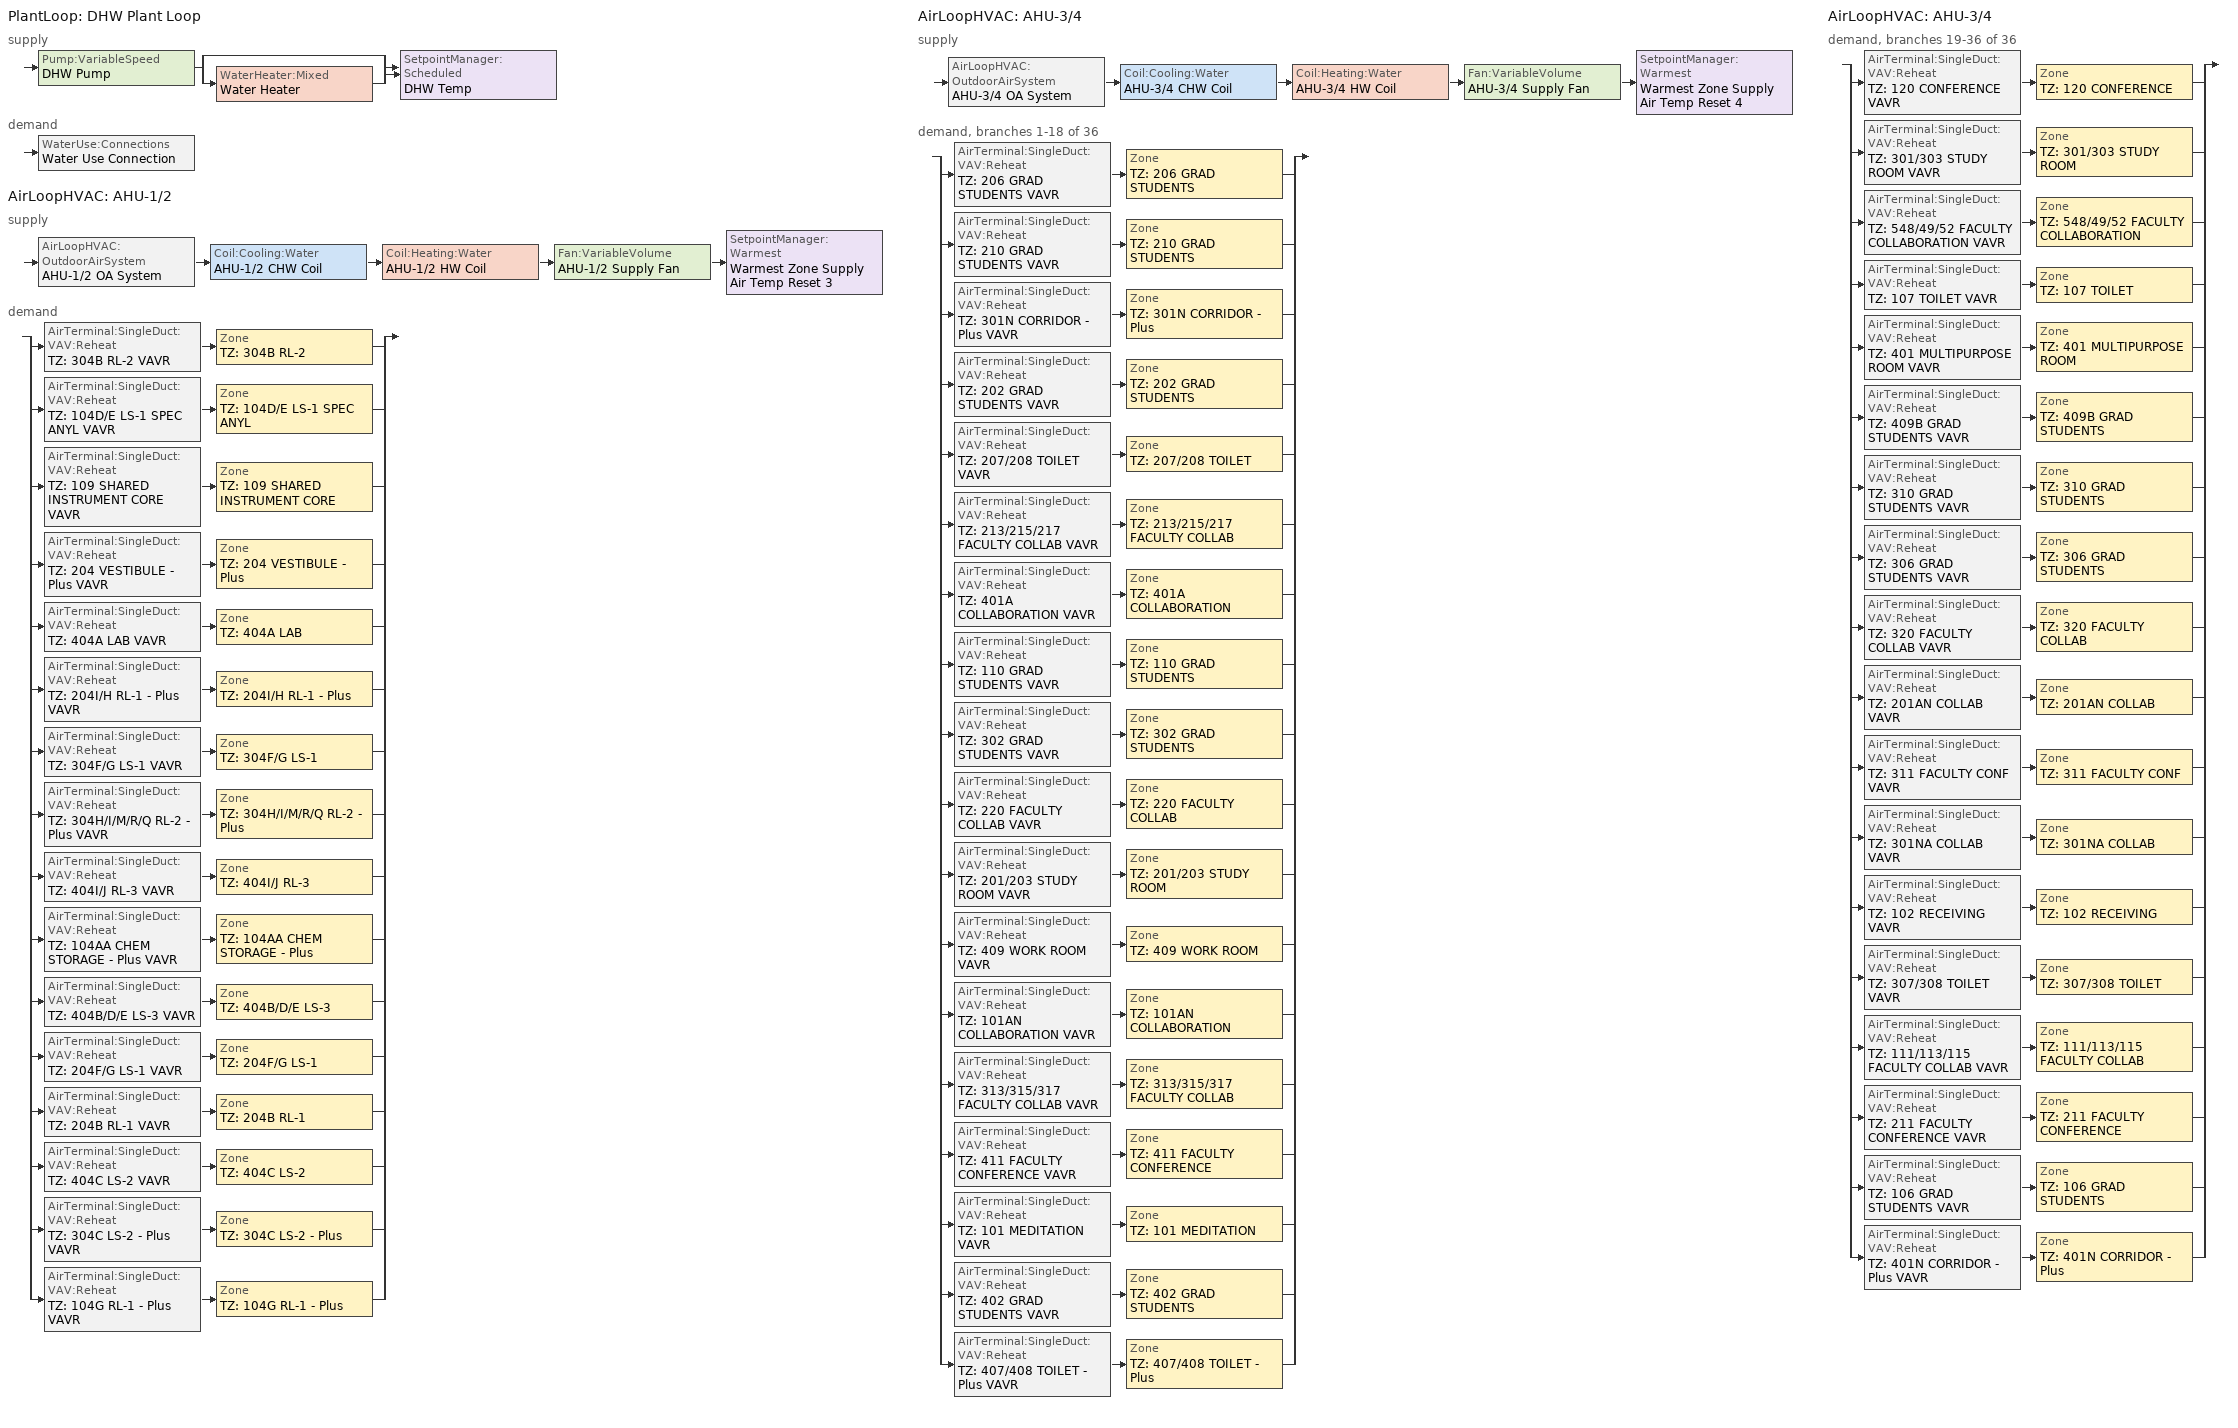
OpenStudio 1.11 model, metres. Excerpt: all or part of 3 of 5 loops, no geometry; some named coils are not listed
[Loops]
PlantLoop 'DHW Plant Loop'
 supply: Pump:VariableSpeed 'DHW Pump' > split
  | bypass
  | WaterHeater:Mixed 'Water Heater'
  join > SetpointManager:Scheduled 'DHW Temp'
 demand: WaterUse:Connections 'Water Use Connection'
AirLoopHVAC 'AHU-1/2'
 supply: AirLoopHVAC:OutdoorAirSystem 'AHU-1/2 OA System' > Coil:Cooling:Water 'AHU-1/2 CHW Coil' > Coil:Heating:Water 'AHU-1/2 HW Coil' > Fan:VariableVolume 'AHU-1/2 Supply Fan' > SetpointManager:Warmest 'Warmest Zone Supply Air Temp Reset 3'
 demand: split
  | AirTerminal:SingleDuct:VAV:Reheat 'TZ: 304B RL-2 VAVR' > Zone 'TZ: 304B RL-2'
  | AirTerminal:SingleDuct:VAV:Reheat 'TZ: 104D/E LS-1 SPEC ANYL VAVR' > Zone 'TZ: 104D/E LS-1 SPEC ANYL'
  | AirTerminal:SingleDuct:VAV:Reheat 'TZ: 109 SHARED INSTRUMENT CORE VAVR' > Zone 'TZ: 109 SHARED INSTRUMENT CORE'
  | AirTerminal:SingleDuct:VAV:Reheat 'TZ: 204 VESTIBULE - Plus VAVR' > Zone 'TZ: 204 VESTIBULE - Plus'
  | AirTerminal:SingleDuct:VAV:Reheat 'TZ: 404A LAB VAVR' > Zone 'TZ: 404A LAB'
  | AirTerminal:SingleDuct:VAV:Reheat 'TZ: 204I/H RL-1 - Plus VAVR' > Zone 'TZ: 204I/H RL-1 - Plus'
  | AirTerminal:SingleDuct:VAV:Reheat 'TZ: 304F/G LS-1 VAVR' > Zone 'TZ: 304F/G LS-1'
  | AirTerminal:SingleDuct:VAV:Reheat 'TZ: 304H/I/M/R/Q RL-2 - Plus VAVR' > Zone 'TZ: 304H/I/M/R/Q RL-2 - Plus'
  | AirTerminal:SingleDuct:VAV:Reheat 'TZ: 404I/J RL-3 VAVR' > Zone 'TZ: 404I/J RL-3'
  | AirTerminal:SingleDuct:VAV:Reheat 'TZ: 104AA CHEM STORAGE - Plus VAVR' > Zone 'TZ: 104AA CHEM STORAGE - Plus'
  | AirTerminal:SingleDuct:VAV:Reheat 'TZ: 404B/D/E LS-3 VAVR' > Zone 'TZ: 404B/D/E LS-3'
  | AirTerminal:SingleDuct:VAV:Reheat 'TZ: 204F/G LS-1 VAVR' > Zone 'TZ: 204F/G LS-1'
  | AirTerminal:SingleDuct:VAV:Reheat 'TZ: 204B RL-1 VAVR' > Zone 'TZ: 204B RL-1'
  | AirTerminal:SingleDuct:VAV:Reheat 'TZ: 404C LS-2 VAVR' > Zone 'TZ: 404C LS-2'
  | AirTerminal:SingleDuct:VAV:Reheat 'TZ: 304C LS-2 - Plus VAVR' > Zone 'TZ: 304C LS-2 - Plus'
  | AirTerminal:SingleDuct:VAV:Reheat 'TZ: 104G RL-1 - Plus VAVR' > Zone 'TZ: 104G RL-1 - Plus'
AirLoopHVAC 'AHU-3/4'
 supply: AirLoopHVAC:OutdoorAirSystem 'AHU-3/4 OA System' > Coil:Cooling:Water 'AHU-3/4 CHW Coil' > Coil:Heating:Water 'AHU-3/4 HW Coil' > Fan:VariableVolume 'AHU-3/4 Supply Fan' > SetpointManager:Warmest 'Warmest Zone Supply Air Temp Reset 4'
 demand, branches 1-18 of 36: split
  | AirTerminal:SingleDuct:VAV:Reheat 'TZ: 206 GRAD STUDENTS VAVR' > Zone 'TZ: 206 GRAD STUDENTS'
  | AirTerminal:SingleDuct:VAV:Reheat 'TZ: 210 GRAD STUDENTS VAVR' > Zone 'TZ: 210 GRAD STUDENTS'
  | AirTerminal:SingleDuct:VAV:Reheat 'TZ: 301N CORRIDOR - Plus VAVR' > Zone 'TZ: 301N CORRIDOR - Plus'
  | AirTerminal:SingleDuct:VAV:Reheat 'TZ: 202 GRAD STUDENTS VAVR' > Zone 'TZ: 202 GRAD STUDENTS'
  | AirTerminal:SingleDuct:VAV:Reheat 'TZ: 207/208 TOILET VAVR' > Zone 'TZ: 207/208 TOILET'
  | AirTerminal:SingleDuct:VAV:Reheat 'TZ: 213/215/217 FACULTY COLLAB VAVR' > Zone 'TZ: 213/215/217 FACULTY COLLAB'
  | AirTerminal:SingleDuct:VAV:Reheat 'TZ: 401A COLLABORATION VAVR' > Zone 'TZ: 401A COLLABORATION'
  | AirTerminal:SingleDuct:VAV:Reheat 'TZ: 110 GRAD STUDENTS VAVR' > Zone 'TZ: 110 GRAD STUDENTS'
  | AirTerminal:SingleDuct:VAV:Reheat 'TZ: 302 GRAD STUDENTS VAVR' > Zone 'TZ: 302 GRAD STUDENTS'
  | AirTerminal:SingleDuct:VAV:Reheat 'TZ: 220 FACULTY COLLAB VAVR' > Zone 'TZ: 220 FACULTY COLLAB'
  | AirTerminal:SingleDuct:VAV:Reheat 'TZ: 201/203 STUDY ROOM VAVR' > Zone 'TZ: 201/203 STUDY ROOM'
  | AirTerminal:SingleDuct:VAV:Reheat 'TZ: 409 WORK ROOM VAVR' > Zone 'TZ: 409 WORK ROOM'
  | AirTerminal:SingleDuct:VAV:Reheat 'TZ: 101AN COLLABORATION VAVR' > Zone 'TZ: 101AN COLLABORATION'
  | AirTerminal:SingleDuct:VAV:Reheat 'TZ: 313/315/317 FACULTY COLLAB VAVR' > Zone 'TZ: 313/315/317 FACULTY COLLAB'
  | AirTerminal:SingleDuct:VAV:Reheat 'TZ: 411 FACULTY CONFERENCE VAVR' > Zone 'TZ: 411 FACULTY CONFERENCE'
  | AirTerminal:SingleDuct:VAV:Reheat 'TZ: 101 MEDITATION VAVR' > Zone 'TZ: 101 MEDITATION'
  | AirTerminal:SingleDuct:VAV:Reheat 'TZ: 402 GRAD STUDENTS VAVR' > Zone 'TZ: 402 GRAD STUDENTS'
  | AirTerminal:SingleDuct:VAV:Reheat 'TZ: 407/408 TOILET - Plus VAVR' > Zone 'TZ: 407/408 TOILET - Plus'
AirLoopHVAC 'AHU-3/4'
 demand, branches 19-36 of 36: split
  | AirTerminal:SingleDuct:VAV:Reheat 'TZ: 120 CONFERENCE VAVR' > Zone 'TZ: 120 CONFERENCE'
  | AirTerminal:SingleDuct:VAV:Reheat 'TZ: 301/303 STUDY ROOM VAVR' > Zone 'TZ: 301/303 STUDY ROOM'
  | AirTerminal:SingleDuct:VAV:Reheat 'TZ: 548/49/52 FACULTY COLLABORATION VAVR' > Zone 'TZ: 548/49/52 FACULTY COLLABORATION'
  | AirTerminal:SingleDuct:VAV:Reheat 'TZ: 107 TOILET VAVR' > Zone 'TZ: 107 TOILET'
  | AirTerminal:SingleDuct:VAV:Reheat 'TZ: 401 MULTIPURPOSE ROOM VAVR' > Zone 'TZ: 401 MULTIPURPOSE ROOM'
  | AirTerminal:SingleDuct:VAV:Reheat 'TZ: 409B GRAD STUDENTS VAVR' > Zone 'TZ: 409B GRAD STUDENTS'
  | AirTerminal:SingleDuct:VAV:Reheat 'TZ: 310 GRAD STUDENTS VAVR' > Zone 'TZ: 310 GRAD STUDENTS'
  | AirTerminal:SingleDuct:VAV:Reheat 'TZ: 306 GRAD STUDENTS VAVR' > Zone 'TZ: 306 GRAD STUDENTS'
  | AirTerminal:SingleDuct:VAV:Reheat 'TZ: 320 FACULTY COLLAB VAVR' > Zone 'TZ: 320 FACULTY COLLAB'
  | AirTerminal:SingleDuct:VAV:Reheat 'TZ: 201AN COLLAB VAVR' > Zone 'TZ: 201AN COLLAB'
  | AirTerminal:SingleDuct:VAV:Reheat 'TZ: 311 FACULTY CONF VAVR' > Zone 'TZ: 311 FACULTY CONF'
  | AirTerminal:SingleDuct:VAV:Reheat 'TZ: 301NA COLLAB VAVR' > Zone 'TZ: 301NA COLLAB'
  | AirTerminal:SingleDuct:VAV:Reheat 'TZ: 102 RECEIVING VAVR' > Zone 'TZ: 102 RECEIVING'
  | AirTerminal:SingleDuct:VAV:Reheat 'TZ: 307/308 TOILET VAVR' > Zone 'TZ: 307/308 TOILET'
  | AirTerminal:SingleDuct:VAV:Reheat 'TZ: 111/113/115 FACULTY COLLAB VAVR' > Zone 'TZ: 111/113/115 FACULTY COLLAB'
  | AirTerminal:SingleDuct:VAV:Reheat 'TZ: 211 FACULTY CONFERENCE VAVR' > Zone 'TZ: 211 FACULTY CONFERENCE'
  | AirTerminal:SingleDuct:VAV:Reheat 'TZ: 106 GRAD STUDENTS VAVR' > Zone 'TZ: 106 GRAD STUDENTS'
  | AirTerminal:SingleDuct:VAV:Reheat 'TZ: 401N CORRIDOR - Plus VAVR' > Zone 'TZ: 401N CORRIDOR - Plus'
[Sizing:Zone] Zone Cooling Design Supply Air Temperature Input Method=SupplyAirTemperature; Zone Cooling Design Supply Air Temperature Difference {deltaC}=11.11; Zone Heating Design Supply Air Temperature Input Method=SupplyAirTemperature; Zone Heating Design Supply Air Temperature Difference {deltaC}=11.11; Zone Cooling Design Supply Air Humidity Ratio {kg-H2O/kg-air}=0.0085; Zone Heating Design Supply Air Humidity Ratio {kg-H2O/kg-air}=0.008; Heating Design Air Flow Method=DesignDay; Account for Dedicated Outdoor Air System=No; Dedicated Outdoor Air System Control Strategy=NeutralSupplyAir
Name | Zone Cooling Design Supply Air Temperature {C} | Zone Heating Design Supply Air Temperature {C} | Cooling Design Air Flow Method | Cooling Minimum Air Flow per Zone Floor Area {m3/s-m2} | Cooling Minimum Air Flow Fraction | Heating Maximum Air Flow Fraction | Dedicated Outdoor Air Low Setpoint Temperature for Design {C} | Dedicated Outdoor Air High Setpoint Temperature for Design {C}
TZ: 404C LS-2; TZ: 404I/J RL-3; TZ: 204 VESTIBULE - Plus; TZ: 204I/H RL-1 - Plus; TZ: 201/203 STUDY ROOM; TZ: 311 FACULTY CONF; TZ: 306 GRAD STUDENTS; TZ: 304C LS-2 - Plus; TZ: 101 MEDITATION; TZ: 202 GRAD STUDENTS; TZ: 401N CORRIDOR - Plus; TZ: 206 GRAD STUDENTS; TZ: 407/408 TOILET - Plus; TZ: 310 GRAD STUDENTS; TZ: 106 GRAD STUDENTS; TZ: 409B GRAD STUDENTS; TZ: 110 GRAD STUDENTS; TZ: 411 FACULTY CONFERENCE; TZ: 213/215/217 FACULTY COLLAB; TZ: 210 GRAD STUDENTS; TZ: 111/113/115 FACULTY COLLAB; TZ: 211 FACULTY CONFERENCE; TZ: 204B RL-1; TZ: 404A LAB; TZ: 313/315/317 FACULTY COLLAB; TZ: 304H/I/M/R/Q RL-2 - Plus; TZ: 107 TOILET; TZ: 548/49/52 FACULTY COLLABORATION; TZ: 307/308 TOILET; TZ: 301/303 STUDY ROOM; TZ: 304B RL-2; TZ: 401 MULTIPURPOSE ROOM; TZ: 301N CORRIDOR - Plus; TZ: 402 GRAD STUDENTS; TZ: 207/208 TOILET; TZ: 102 RECEIVING; TZ: 302 GRAD STUDENTS | 12.7778 | 29.4444 | DesignDayWithLimit | 0.002032 | 0 | 0.5 | Autosize | Autosize
TZ: 104G RL-1 - Plus; TZ: 104AA CHEM STORAGE - Plus | 12.7778 | 29.4444 | DesignDayWithLimit | 0.002032 | 0 | 1 | Autosize | Autosize
TZ: 220 FACULTY COLLAB; TZ: 409 WORK ROOM; TZ: 120 CONFERENCE; TZ: 320 FACULTY COLLAB; TZ: 404B/D/E LS-3; TZ: 401A COLLABORATION; TZ: 204F/G LS-1; TZ: 201AN COLLAB; TZ: 109 SHARED INSTRUMENT CORE; TZ: 104D/E LS-1 SPEC ANYL; TZ: 101AN COLLABORATION; TZ: 304F/G LS-1; TZ: 301NA COLLAB | 14 | 40 | DesignDay |  |  |  | autosize | autosize
[Zone equipment]
TZ: 404C LS-2: TZ: 404C LS-2 VAVR
TZ: 404I/J RL-3: TZ: 404I/J RL-3 VAVR
TZ: 204 VESTIBULE - Plus: TZ: 204 VESTIBULE - Plus VAVR
TZ: 204I/H RL-1 - Plus: TZ: 204I/H RL-1 - Plus VAVR, TZ: 204I/H RL-1 - Plus FCU
TZ: 104G RL-1 - Plus: TZ: 104G RL-1 - Plus VAVR
TZ: 201/203 STUDY ROOM: TZ: 201/203 STUDY ROOM VAVR, TZ: 201/203 STUDY ROOM HW Baseboard
TZ: 311 FACULTY CONF: TZ: 311 FACULTY CONF VAVR, TZ: 311 FACULTY CONF HW Baseboard
TZ: 306 GRAD STUDENTS: TZ: 306 GRAD STUDENTS VAVR
TZ: 304C LS-2 - Plus: TZ: 304C LS-2 - Plus VAVR
TZ: 101 MEDITATION: TZ: 101 MEDITATION VAVR
TZ: 202 GRAD STUDENTS: TZ: 202 GRAD STUDENTS VAVR
TZ: 401N CORRIDOR - Plus: TZ: 401N CORRIDOR - Plus VAVR, TZ: 401N CORRIDOR - Plus HW Baseboard
TZ: 206 GRAD STUDENTS: TZ: 206 GRAD STUDENTS VAVR
TZ: 407/408 TOILET - Plus: TZ: 407/408 TOILET - Plus VAVR
TZ: 310 GRAD STUDENTS: TZ: 310 GRAD STUDENTS VAVR
TZ: 106 GRAD STUDENTS: TZ: 106 GRAD STUDENTS VAVR
TZ: 409B GRAD STUDENTS: TZ: 409B GRAD STUDENTS VAVR
TZ: 110 GRAD STUDENTS: TZ: 110 GRAD STUDENTS VAVR
TZ: 411 FACULTY CONFERENCE: TZ: 411 FACULTY CONFERENCE VAVR, TZ: 411 FACULTY CONFERENCE HW Baseboard
TZ: 213/215/217 FACULTY COLLAB: TZ: 213/215/217 FACULTY COLLAB VAVR
TZ: 210 GRAD STUDENTS: TZ: 210 GRAD STUDENTS VAVR
TZ: 111/113/115 FACULTY COLLAB: TZ: 111/113/115 FACULTY COLLAB VAVR
TZ: 211 FACULTY CONFERENCE: TZ: 211 FACULTY CONFERENCE VAVR, TZ: 211 FACULTY CONFERENCE HW Baseboard
TZ: 204B RL-1: TZ: 204B RL-1 VAVR
TZ: 404A LAB: TZ: 404A LAB VAVR
TZ: 313/315/317 FACULTY COLLAB: TZ: 313/315/317 FACULTY COLLAB VAVR
TZ: 304H/I/M/R/Q RL-2 - Plus: TZ: 304H/I/M/R/Q RL-2 - Plus VAVR
TZ: 107 TOILET: TZ: 107 TOILET VAVR
TZ: 548/49/52 FACULTY COLLABORATION: TZ: 548/49/52 FACULTY COLLABORATION VAVR
TZ: 307/308 TOILET: TZ: 307/308 TOILET VAVR
TZ: 301/303 STUDY ROOM: TZ: 301/303 STUDY ROOM VAVR
TZ: 304B RL-2: TZ: 304B RL-2 VAVR
TZ: 104AA CHEM STORAGE - Plus: TZ: 104AA CHEM STORAGE - Plus VAVR
TZ: 401 MULTIPURPOSE ROOM: TZ: 401 MULTIPURPOSE ROOM VAVR
TZ: 301N CORRIDOR - Plus: TZ: 301N CORRIDOR - Plus VAVR, TZ: 301N CORRIDOR - Plus HW Baseboard
TZ: 402 GRAD STUDENTS: TZ: 402 GRAD STUDENTS VAVR
TZ: 207/208 TOILET: TZ: 207/208 TOILET VAVR
TZ: 102 RECEIVING: TZ: 102 RECEIVING VAVR, CUH-1
TZ: 302 GRAD STUDENTS: TZ: 302 GRAD STUDENTS VAVR
TZ: 220 FACULTY COLLAB: TZ: 220 FACULTY COLLAB VAVR
TZ: 409 WORK ROOM: TZ: 409 WORK ROOM VAVR
TZ: 120 CONFERENCE: TZ: 120 CONFERENCE VAVR
TZ: 320 FACULTY COLLAB: TZ: 320 FACULTY COLLAB VAVR
TZ: 404B/D/E LS-3: TZ: 404B/D/E LS-3 VAVR, TZ: 404B/D/E LS-3 FCU
TZ: 401A COLLABORATION: TZ: 401A COLLABORATION VAVR, TZ: 401A COLLABORATION HW Baseboard
TZ: 204F/G LS-1: TZ: 204F/G LS-1 VAVR, TZ: 204F/G LS-1 FCU
TZ: 201AN COLLAB: TZ: 201AN COLLAB VAVR, TZ: 201AN COLLAB HW Baseboard
TZ: 109 SHARED INSTRUMENT CORE: TZ: 109 SHARED INSTRUMENT CORE VAVR, TZ: 109 SHARED INSTRUMENT CORE FCU
TZ: 104D/E LS-1 SPEC ANYL: TZ: 104D/E LS-1 SPEC ANYL VAVR, TZ: 104D/E LS-1 SPEC ANYL FCU
TZ: 101AN COLLABORATION: TZ: 101AN COLLABORATION VAVR, TZ: 101AN COLLABORATION HW Baseboard
TZ: 304F/G LS-1: TZ: 304F/G LS-1 VAVR, TZ: 304F/G LS-1 FCU
TZ: 301NA COLLAB: TZ: 301NA COLLAB VAVR, TZ: 301NA COLLAB HW Baseboard
[PlantLoop]
DHW Plant Loop: Maximum Loop Flow Rate {m3/s}=0.00662447; Plant Loop Volume {m3}=Autocalculate; Load Distribution Scheme=Optimal
[Sizing:Plant]
DHW Plant Loop: Loop Type=Heating; Design Loop Exit Temperature {C}=82; Loop Design Temperature Difference {deltaC}=11; Sizing Option=NonCoincident; Zone Timesteps in Averaging Window=1; Coincident Sizing Factor Mode=None
[Pump:VariableSpeed]
DHW Pump: Rated Flow Rate {m3/s}=0.000630902; Rated Pump Head {Pa}=209235; Rated Power Consumption {W}=679.8; Pump Control Type=Intermittent
[WaterUse:Connections]
Water Use Connection: Water Use Equipment Name 1=Water Fixture
[WaterUse:Equipment]
Water Fixture: Water Use Equipment Definition=Water Fixture Definition; Flow Rate Fraction Schedule=DHW Schedule
[WaterUse:Equipment:Definition]
Water Fixture Definition: Peak Flow Rate {m3/s}=5.86739e-05; Target Temperature Schedule=DHW Target Temp
[SetpointManager:Scheduled]
DHW Temp: Control Variable=Temperature; Schedule=Water Heater Setpoint Temperature
[WaterHeater:Mixed]
Water Heater: Tank Volume {m3}=1.89271; Setpoint Temperature Schedule=Water Heater Setpoint Temperature; Deadband Temperature Difference {deltaC}=2; Maximum Temperature Limit {C}=82.22; Heater Control Type=Modulate; Heater Maximum Capacity {W}=58614.2; Heater Fuel Type=NaturalGas; Heater Thermal Efficiency=0.74; Off Cycle Parasitic Fuel Consumption Rate {W}=20; Off Cycle Parasitic Fuel Type=NaturalGas; Off Cycle Parasitic Heat Fraction to Tank=0.8; On Cycle Parasitic Fuel Type=NaturalGas; Ambient Temperature Indicator=Schedule; Ambient Temperature Schedule=Water Heater Ambient Temperature; Off Cycle Loss Coefficient to Ambient Temperature {W/K}=6; On Cycle Loss Coefficient to Ambient Temperature {W/K}=6; Use Side Effectiveness=1; Source Side Effectiveness=1; Use Side Design Flow Rate {m3/s}=autosize; Source Side Design Flow Rate {m3/s}=autosize; Indirect Water Heating Recovery Time {hr}=1.5
[AirLoopHVAC] Design Supply Air Flow Rate {m3/s}=52.8581
Name | Availability Schedule | Availability Manager
AHU-1/2 | Always On Discrete
AHU-3/4 | Building Story 1 PVAV_Reheat (Sys5) Occ Sch | Availability Manager Night Cycle 1
[Sizing:System] Type of Load to Size On=Sensible; Design Outdoor Air Flow Rate {m3/s}=52.8581; Minimum System Air Flow Ratio=0.3; Preheat Design Temperature {C}=7; Preheat Design Humidity Ratio {kg-H2O/kg-Air}=0.008; Precool Design Temperature {C}=12.8; Precool Design Humidity Ratio {kg-H2O/kg-Air}=0.008; Central Cooling Design Supply Air Temperature {C}=12.8; Central Heating Design Supply Air Temperature {C}=16.7; Sizing Option=NonCoincident; 100% Outdoor Air in Cooling=Yes; 100% Outdoor Air in Heating=Yes; Central Cooling Design Supply Air Humidity Ratio {kg-H2O/kg-Air}=0.0085; Central Heating Design Supply Air Humidity Ratio {kg-H2O/kg-Air}=0.008; Cooling Design Air Flow Method=DesignDay; Cooling Design Air Flow Rate {m3/s}=0; Heating Design Air Flow Method=DesignDay; Heating Design Air Flow Rate {m3/s}=0; System Outdoor Air Method=ZoneSum; Zone Maximum Outdoor Air Fraction=1; Cooling Supply Air Flow Rate Per Floor Area {m3/s-m2}=0.00996765; Cooling Fraction of Autosized Cooling Supply Air Flow Rate=1; Cooling Supply Air Flow Rate Per Unit Cooling Capacity {m3/s-W}=3.94755e-05; Heating Supply Air Flow Rate Per Floor Area {m3/s-m2}=0.00996765; Heating Fraction of Autosized Heating Supply Air Flow Rate=1; Heating Fraction of Autosized Cooling Supply Air Flow Rate=1; Heating Supply Air Flow Rate Per Unit Heating Capacity {m3/s-W}=3.15882e-05; Cooling Design Capacity Method=CoolingDesignCapacity; Cooling Design Capacity {W}=autosize; Cooling Design Capacity Per Floor Area {W/m2}=234.7; Fraction of Autosized Cooling Design Capacity=1; Heating Design Capacity Method=HeatingDesignCapacity; Heating Design Capacity {W}=autosize; Heating Design Capacity Per Floor Area {W/m2}=157; Fraction of Autosized Heating Design Capacity=1; Central Cooling Capacity Control Method=OnOff
AHU-1/2; AHU-3/4
[AirTerminal:SingleDuct:VAV:Reheat] Availability Schedule=Always On Discrete; Fixed Minimum Air Flow Rate {m3/s}=0; Minimum Hot Water or Steam Flow Rate {m3/s}=0; Convergence Tolerance=0.001; Damper Heating Action=Reverse; Maximum Flow per Zone Floor Area During Reheat {m3/s-m2}=AutoSize; Maximum Flow Fraction During Reheat=AutoSize; Maximum Reheat Air Temperature {C}=35; Control For Outdoor Air=No
Name | Maximum Air Flow Rate {m3/s} | Zone Minimum Air Flow Input Method | Constant Minimum Air Flow Fraction | Minimum Air Flow Fraction Schedule | Reheat Coil | Maximum Hot Water or Steam Flow Rate {m3/s}
TZ: 304B RL-2 VAVR | 2.71842 | Scheduled | 0.539062 | Fume Hood Diversity Schedule | TZ: 304B RL-2 VAV Reheat Coil | 0.000807555
TZ: 104D/E LS-1 SPEC ANYL VAVR | 0.481386 | Scheduled | 0.735294 | Fume Hood Diversity Schedule | TZ: 104D/E LS-1 SPEC ANYL VAV Reheat Coil | 0.000170344
TZ: 109 SHARED INSTRUMENT CORE VAVR | 0.306766 | Scheduled | 0.369231 | Fume Hood Diversity Schedule | TZ: 109 SHARED INSTRUMENT CORE VAV Reheat Coil | 0.000100944
TZ: 204 VESTIBULE - Plus VAVR | 2.85056 | Scheduled | 0.548427 | Fume Hood Diversity Schedule | TZ: 204 VESTIBULE - Plus VAV Reheat Coil | 0.00129335
TZ: 404A LAB VAVR | 1.8406 | Scheduled | 0.323077 | Fume Hood Diversity Schedule | TZ: 404A LAB VAV Reheat Coil | 0.000555194
TZ: 204I/H RL-1 - Plus VAVR | 7.16416 | Scheduled | 0.562912 | Fume Hood Diversity Schedule | TZ: 204I/H RL-1 - Plus VAV Reheat Coil | 0.00293369
TZ: 304F/G LS-1 VAVR | 0.377558 | Scheduled | 1 | Fume Hood Diversity Schedule | TZ: 304F/G LS-1 VAV Reheat Coil | 0.000157725
TZ: 304H/I/M/R/Q RL-2 - Plus VAVR | 7.98535 | Scheduled | 0.537234 | Fume Hood Diversity Schedule | TZ: 304H/I/M/R/Q RL-2 - Plus VAV Reheat Coil | 0.00184223
TZ: 404I/J RL-3 VAVR | 2.45413 | Scheduled | 0.326923 | Fume Hood Diversity Schedule | TZ: 404I/J RL-3 VAV Reheat Coil | 0.000807555
TZ: 104AA CHEM STORAGE - Plus VAVR | 4.49766 | Scheduled | 0.549843 | Fume Hood Diversity Schedule | TZ: 104AA CHEM STORAGE - Plus VAV Reheat Coil | 0.0014006
TZ: 404B/D/E LS-3 VAVR | 0.566337 | Scheduled | 0.625 | Fume Hood Diversity Schedule | TZ: 404B/D/E LS-3 VAV Reheat Coil | 0.000201889
TZ: 204F/G LS-1 VAVR | 0.235974 | Scheduled | 0.54 | Fume Hood Diversity Schedule | TZ: 204F/G LS-1 VAV Reheat Coil | 8.83263e-05
TZ: 204B RL-1 VAVR | 2.26535 | Scheduled | 0.549479 | Fume Hood Diversity Schedule | TZ: 204B RL-1 VAV Reheat Coil | 0.000984207
TZ: 206 GRAD STUDENTS VAVR | 0.26901 | Constant | 0.305556 |  | TZ: 206 GRAD STUDENTS VAV Reheat Coil | 2.49711e-05
TZ: 210 GRAD STUDENTS VAVR | 0.311485 | Constant | 0.30303 |  | TZ: 210 GRAD STUDENTS VAV Reheat Coil | 3.15451e-05
TZ: 301N CORRIDOR - Plus VAVR | 0.099109 | Constant | 0.642857 |  | TZ: 301N CORRIDOR - Plus VAV Reheat Coil | 3.15451e-05
TZ: 202 GRAD STUDENTS VAVR | 0.533301 | Constant | 0.300885 |  | TZ: 202 GRAD STUDENTS VAV Reheat Coil | 0.000100944
TZ: 207/208 TOILET VAVR | 0.0943895 | Constant | 0.305556 |  | TZ: 207/208 TOILET VAV Reheat Coil | 8.75692e-06
TZ: 213/215/217 FACULTY COLLAB VAVR | 0.53802 | Constant | 0.355263 |  | TZ: 213/215/217 FACULTY COLLAB VAV Reheat Coil | 0.000189271
TZ: 401A COLLABORATION VAVR | 1.18931 | Constant | 0.301587 |  | TZ: 401A COLLABORATION VAV Reheat Coil | 0.000264979
TZ: 110 GRAD STUDENTS VAVR | 0.27373 | Constant | 0.301471 |  | TZ: 110 GRAD STUDENTS VAV Reheat Coil | 2.69017e-05
TZ: 302 GRAD STUDENTS VAVR | 0.533301 | Constant | 0.300885 |  | TZ: 302 GRAD STUDENTS VAV Reheat Coil | 0.000100944
TZ: 220 FACULTY COLLAB VAVR | 0.198218 | Constant | 0.321429 |  | TZ: 220 FACULTY COLLAB VAV Reheat Coil | 6.30902e-05
TZ: 201/203 STUDY ROOM VAVR | 0.245413 | Constant | 0.519231 |  | TZ: 201/203 STUDY ROOM VAV Reheat Coil | 8.83263e-05
TZ: 409 WORK ROOM VAVR | 0.259571 | Constant | 0.3 |  | TZ: 409 WORK ROOM VAV Reheat Coil | 3.15451e-05
TZ: 101AN COLLABORATION VAVR | 1.13267 | Constant | 0.3 |  | TZ: 101AN COLLABORATION VAV Reheat Coil | 0.000264979
TZ: 313/315/317 FACULTY COLLAB VAVR | 0.53802 | Constant | 0.355263 |  | TZ: 313/315/317 FACULTY COLLAB VAV Reheat Coil | 0.000189271
TZ: 411 FACULTY CONFERENCE VAVR | 0.386997 | Constant | 0.304878 |  | TZ: 411 FACULTY CONFERENCE VAV Reheat Coil | 0.000113562
TZ: 101 MEDITATION VAVR | 0.0471947 | Constant | 0.7 |  | TZ: 101 MEDITATION VAV Reheat Coil | 3.15451e-05
TZ: 402 GRAD STUDENTS VAVR | 0.368119 | Constant | 0.429 |  | TZ: 402 GRAD STUDENTS VAV Reheat Coil | 5.04722e-05
TZ: 407/408 TOILET - Plus VAVR | 0.0707921 | Constant | 0.303797 |  | TZ: 407/408 TOILET - Plus VAV Reheat Coil | 5.98726e-06
TZ: 120 CONFERENCE VAVR | 0.198218 | Constant | 0.321429 |  | TZ: 120 CONFERENCE VAV Reheat Coil | 6.30902e-05
TZ: 301/303 STUDY ROOM VAVR | 0.245413 | Constant | 0.519231 |  | TZ: 301/303 STUDY ROOM VAV Reheat Coil | 8.83263e-05
TZ: 548/49/52 FACULTY COLLABORATION VAVR | 0.53802 | Constant | 0.355263 |  | TZ: 548/49/52 FACULTY COLLABORATION VAV Reheat Coil | 0.000189271
TZ: 107 TOILET VAVR | 0.0471947 | Constant | 0.301471 |  | TZ: 107 TOILET VAV Reheat Coil | 4.63713e-06
TZ: 401 MULTIPURPOSE ROOM VAVR | 0.821189 | Constant | 0.301724 |  | TZ: 401 MULTIPURPOSE ROOM VAV Reheat Coil | 0.000239743
TZ: 409B GRAD STUDENTS VAVR | 0.424753 | Constant | 0.3 |  | TZ: 409B GRAD STUDENTS VAV Reheat Coil | 3.78541e-05
TZ: 310 GRAD STUDENTS VAVR | 0.311485 | Constant | 0.30303 |  | TZ: 310 GRAD STUDENTS VAV Reheat Coil | 3.15451e-05
TZ: 306 GRAD STUDENTS VAVR | 0.27373 | Constant | 0.30137 |  | TZ: 306 GRAD STUDENTS VAV Reheat Coil | 2.50594e-05
TZ: 320 FACULTY COLLAB VAVR | 0.198218 | Constant | 0.321429 |  | TZ: 320 FACULTY COLLAB VAV Reheat Coil | 6.30902e-05
TZ: 201AN COLLAB VAVR | 1.18931 | Constant | 0.301587 |  | TZ: 201AN COLLAB VAV Reheat Coil | 0.000264979
TZ: 311 FACULTY CONF VAVR | 0.401155 | Constant | 0.3 |  | TZ: 311 FACULTY CONF VAV Reheat Coil | 8.83263e-05
TZ: 301NA COLLAB VAVR | 1.18931 | Constant | 0.301587 |  | TZ: 301NA COLLAB VAV Reheat Coil | 0.000264979
TZ: 102 RECEIVING VAVR | 0.0943895 | Constant | 0.35 |  | TZ: 102 RECEIVING VAV Reheat Coil | 3.15451e-05
TZ: 307/308 TOILET VAVR | 0.0707921 | Constant | 0.30137 |  | TZ: 307/308 TOILET VAV Reheat Coil | 6.47936e-06
TZ: 111/113/115 FACULTY COLLAB VAVR | 0.53802 | Constant | 0.355263 |  | TZ: 111/113/115 FACULTY COLLAB VAV Reheat Coil | 0.000189271
TZ: 211 FACULTY CONFERENCE VAVR | 0.396436 | Constant | 0.303571 |  | TZ: 211 FACULTY CONFERENCE VAV Reheat Coil | 8.83263e-05
TZ: 106 GRAD STUDENTS VAVR | 0.27373 | Constant | 0.301724 |  | TZ: 106 GRAD STUDENTS VAV Reheat Coil | 3.15451e-05
TZ: 401N CORRIDOR - Plus VAVR | 0.302046 | Constant | 0.303797 |  | TZ: 401N CORRIDOR - Plus VAV Reheat Coil | 2.55515e-05
TZ: 404C LS-2 VAVR | 1.44416 | Scheduled | 0.35 | Fume Hood Diversity Schedule | TZ: 204B RL-1 VAV Reheat Coil 1 | 0.000372232
TZ: 304C LS-2 - Plus VAVR | 3.70951 | Scheduled | 0.58 | Fume Hood Diversity Schedule | TZ: 304C LS-2 - Plus Reheat Coil | 0.000826482
TZ: 104G RL-1 - Plus VAVR | 2.48244 | Scheduled | 0.55 | Fume Hood Diversity Schedule | TZ: 104G RL-1 - Plus Reheat Coil | 0.000712919
[AirLoopHVAC:OutdoorAirSystem]
Name | Controller
AHU-1/2 OA System | AHU-1/2 Outdoor Air Controller
AHU-3/4 OA System | AHU-3/4 Outdoor Air Controller
[Controller:OutdoorAir] Minimum Outdoor Air Flow Rate {m3/s}=Autosize; Economizer Control Type=FixedDryBulb; Economizer Control Action Type=ModulateFlow; Economizer Maximum Limit Enthalpy {J/kg}=64000; Economizer Minimum Limit Dry-Bulb Temperature {C}=12.7778; Lockout Type=LockoutWithCompressor; Minimum Limit Type=FixedMinimum; Minimum Fraction of Outdoor Air Schedule=Always On Discrete; Maximum Fraction of Outdoor Air Schedule=Always On Discrete; High Humidity Control=No; Heat Recovery Bypass Control Type=BypassWhenWithinEconomizerLimits
Name | Maximum Outdoor Air Flow Rate {m3/s} | Economizer Maximum Limit Dry-Bulb Temperature {C} | Controller Mechanical Ventilation | Minimum Outdoor Air Schedule
AHU-1/2 Outdoor Air Controller | Autosize | 23.8889 | Controller Mechanical Ventilation 2
AHU-3/4 Outdoor Air Controller | 16.5182 | 28 | Controller Mechanical Ventilation 3 | Building Story 1 PVAV_Reheat (Sys5) Occ Sch
[Controller:MechanicalVentilation] Availability Schedule=Always On Discrete 1; System Outdoor Air Method=ZoneSum
Controller Mechanical Ventilation 2; Controller Mechanical Ventilation 3
[Fan:VariableVolume] Availability Schedule=Always On Discrete 1; Pressure Rise {Pa}=1619.08; Fan Power Minimum Flow Rate Input Method=FixedFlowRate; Fan Power Minimum Flow Fraction=0; Fan Power Minimum Air Flow Rate {m3/s}=0; Motor Efficiency=0.93; Motor In Airstream Fraction=1; Fan Power Coefficient 5=0
Name | Fan Efficiency | Maximum Flow Rate {m3/s} | Fan Power Coefficient 1 | Fan Power Coefficient 2 | Fan Power Coefficient 3 | Fan Power Coefficient 4
AHU-1/2 Supply Fan | 0.63865 | 52.8581 | 0.0053691 | 0.177006 | -0.367276 | 1.18648
AHU-3/4 Supply Fan | 0.63258 | 16.5182 | 0.0278279 | 0.0265832 | -0.0870687 | 1.03092
[HeatExchanger:AirToAir:SensibleAndLatent] Availability Schedule=Always On Discrete 1; Sensible Effectiveness at 100% Heating Air Flow=0.68; Latent Effectiveness at 100% Heating Air Flow=0; Sensible Effectiveness at 75% Heating Air Flow=0.705; Latent Effectiveness at 75% Heating Air Flow=0; Latent Effectiveness at 100% Cooling Air Flow=0; Sensible Effectiveness at 75% Cooling Air Flow=0.77; Latent Effectiveness at 75% Cooling Air Flow=0; Supply Air Outlet Temperature Control=Yes; Heat Exchanger Type=Plate; Frost Control Type=None; Threshold Temperature {C}=-6.11111; Initial Defrost Time Fraction=0; Economizer Lockout=No
Name | Nominal Supply Air Flow Rate {m3/s} | Sensible Effectiveness at 100% Cooling Air Flow | Nominal Electric Power {W} | Rate of Defrost Time Fraction Increase {1/K}
AHU-1/2 Konvekta HX | 52.8581 | 0.75 | 0 | 0
AHU-3/4 Konvekta HX | 16.5182 | 0.72 | 5944.8
[SetpointManager:Warmest] Control Variable=Temperature; Maximum Setpoint Temperature {C}=18.3333; Strategy=MaximumTemperature
Name | Minimum Setpoint Temperature {C} | Setpoint Node or NodeList
Warmest Zone Supply Air Temp Reset 2; Warmest Zone Supply Air Temp Reset 5 | 12.7778
Warmest Zone Supply Air Temp Reset 3 | 14.4444 | AHU-1/2 Supply Outlet Node
Warmest Zone Supply Air Temp Reset 4 | 14.4444 | AHU-3/4 Supply Outlet Node
[EvaporativeCooler:Direct:ResearchSpecial]
AHU-1/2 Direct Evap Cooler: Availability Schedule=Always On Discrete 1; Cooler Effectiveness=0.84; Recirculating Water Pump Power Consumption {W}=0; Primary Air Design Flow Rate {m3/s}=52.8581; Drift Loss Fraction=0; Blowdown Concentration Ratio=0; Water Pump Power Sizing Factor {W/(m3/s)}=0.1
[AvailabilityManager:NightCycle]
Availability Manager Night Cycle 1: Control Type=StayOff; Thermostat Tolerance {deltaC}=1; Cycling Run Time {s}=3600
[Schedule:Ruleset]
Name | Default Day Schedule | Summer Design Day Schedule | Winter Design Day Schedule
Fume Hood Diversity Schedule | Schedule Day 3
DHW Target Temp | Schedule Day 1
DHW Schedule | Office Bldg Equip Default Schedule 7 | Office Bldg Equip Summer Design Day 7 | Office Bldg Equip Winter Design Day 7
Water Heater Setpoint Temperature | Water Heater Setpoint Temperature Default
Water Heater Ambient Temperature | Water Heater Ambient Temperature Default
Building Story 1 PVAV_Reheat (Sys5) Occ Sch | Building Story 1 PVAV_Reheat (Sys5) Occ Sch Default | Building Story 1 PVAV_Reheat (Sys5) Occ Sch Summer Design Day | Building Story 1 PVAV_Reheat (Sys5) Occ Sch Winter Design Day
[Schedule:Day]
Schedule Day 3: 7, 0, 0.5, 8, 0, 0.55, 10, 0, 0.6, 13, 0, 0.98, 14, 0, 0.73, 18, 0, 0.98, 19, 0, 0.65, 21, 0, 0.55, 24, 0, 0.5
Schedule Day 5: 7, 0, 0.53, 9, 0, 0.55, 13, 0, 0.65, 18, 0, 0.55, 24, 0, 0.53
Schedule Day 1: 24, 0, 40.5556
Office Bldg Equip Default Schedule 7: 6, 0, 0.01, 7, 0, 0.05, 8, 0, 0.116525, 9, 0, 0.174776, 11, 0, 0.0679827, 12, 0, 0.126234, 13, 0, 0.182867, 14, 0, 0.0938721, 15, 0, 0.0404753, 16, 0, 0.0194402, 17, 0, 0.0226763, 18, 0, 0.0259125, 24, 0, 0.01
Office Bldg Equip Summer Design Day 7; Building Story 1 PVAV_Reheat (Sys5) Occ Sch Default; Building Story 1 PVAV_Reheat (Sys5) Occ Sch Summer Design Day; Building Story 1 PVAV_Reheat (Sys5) Occ Sch Winter Design Day: 24, 0, 1
Office Bldg Equip Winter Design Day 7; Building Story 1 PVAV_Reheat (Sys5) Occ Sch Sunday; Building Story 1 PVAV_Reheat (Sys5) Occ Sch Saturday: 24, 0, 0
Office Bldg Equip Rule 2 Day Schedule 7: 8, 0, 0.01, 12, 0, 0.07, 17, 0, 0.05, 24, 0, 0.01
Water Heater Setpoint Temperature Default: 24, 0, 60
Water Heater Ambient Temperature Default: 24, 0, 22
Building Story 1 PVAV_Reheat (Sys5) Occ Sch Friday; Building Story 1 PVAV_Reheat (Sys5) Occ Sch Thursday; Building Story 1 PVAV_Reheat (Sys5) Occ Sch Wednesday; Building Story 1 PVAV_Reheat (Sys5) Occ Sch Tuesday; Building Story 1 PVAV_Reheat (Sys5) Occ Sch Monday: 7, 0, 0, 22, 0, 1, 24, 0, 0
[Schedule:Rule]
Name | Schedule Ruleset | Rule Order | Day Schedule | Apply Sunday | Apply Saturday | Apply Monday | Apply Tuesday | Apply Wednesday | Apply Thursday | Apply Friday | Date Specification Type | Start Month | Start Day | End Month | End Day
Schedule Rule 2 | Fume Hood Diversity Schedule | 0 | Schedule Day 5 | Yes | Yes
Office Bldg Equip Rule 16 | DHW Schedule | 0 | Office Bldg Equip Rule 2 Day Schedule 7 | Yes | Yes | No | No | No | No | No | DateRange | 1 | 1 | 12 | 31
Building Story 1 PVAV_Reheat (Sys5) Occ Sch Sunday Rule | Building Story 1 PVAV_Reheat (Sys5) Occ Sch | 0 | Building Story 1 PVAV_Reheat (Sys5) Occ Sch Sunday | Yes |  |  |  |  |  |  | DateRange | 1 | 1 | 12 | 31
Building Story 1 PVAV_Reheat (Sys5) Occ Sch Saturday Rule | Building Story 1 PVAV_Reheat (Sys5) Occ Sch | 1 | Building Story 1 PVAV_Reheat (Sys5) Occ Sch Saturday |  | Yes |  |  |  |  |  | DateRange | 1 | 1 | 12 | 30
Building Story 1 PVAV_Reheat (Sys5) Occ Sch Friday Rule | Building Story 1 PVAV_Reheat (Sys5) Occ Sch | 2 | Building Story 1 PVAV_Reheat (Sys5) Occ Sch Friday |  |  |  |  |  |  | Yes | DateRange | 1 | 1 | 12 | 29
Building Story 1 PVAV_Reheat (Sys5) Occ Sch Thursday Rule | Building Story 1 PVAV_Reheat (Sys5) Occ Sch | 3 | Building Story 1 PVAV_Reheat (Sys5) Occ Sch Thursday |  |  |  |  |  | Yes |  | DateRange | 1 | 1 | 12 | 28
Building Story 1 PVAV_Reheat (Sys5) Occ Sch Wednesday Rule | Building Story 1 PVAV_Reheat (Sys5) Occ Sch | 4 | Building Story 1 PVAV_Reheat (Sys5) Occ Sch Wednesday |  |  |  |  | Yes |  |  | DateRange | 1 | 1 | 12 | 27
Building Story 1 PVAV_Reheat (Sys5) Occ Sch Tuesday Rule | Building Story 1 PVAV_Reheat (Sys5) Occ Sch | 5 | Building Story 1 PVAV_Reheat (Sys5) Occ Sch Tuesday |  |  |  | Yes |  |  |  | DateRange | 1 | 1 | 12 | 26
Building Story 1 PVAV_Reheat (Sys5) Occ Sch Monday Rule | Building Story 1 PVAV_Reheat (Sys5) Occ Sch | 6 | Building Story 1 PVAV_Reheat (Sys5) Occ Sch Monday |  |  | Yes |  |  |  |  | DateRange | 1 | 1 | 12 | 25
[Schedule:Constant] Value=1
Always On Discrete; Always On Discrete 1
